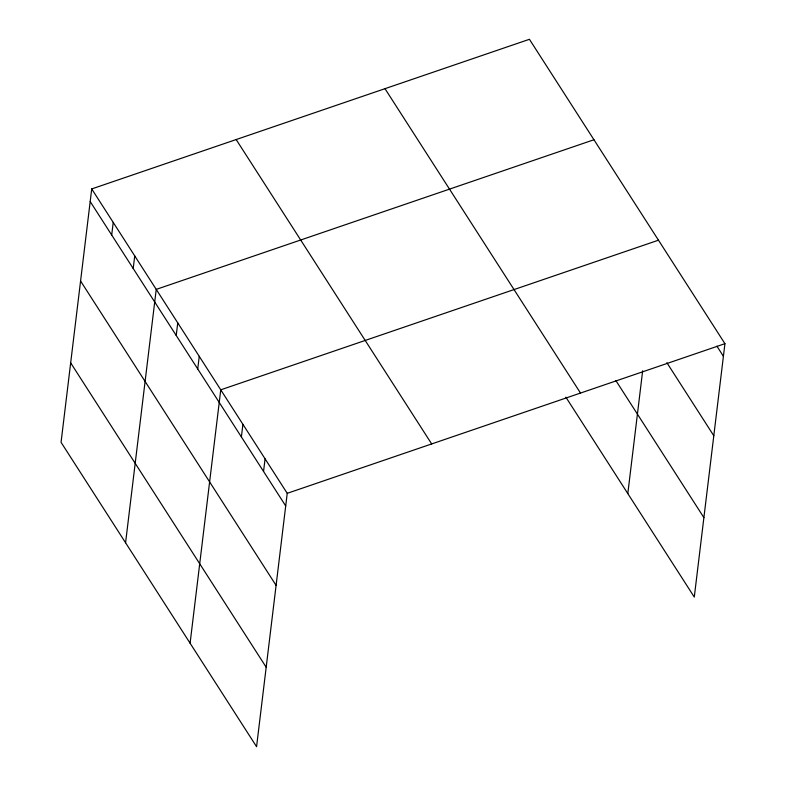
<?xml version="1.0" encoding="UTF-8"?>
<svg xmlns="http://www.w3.org/2000/svg" width="786" height="786" viewBox="0 0 786 786"><rect width="100%" height="100%" fill="white"/><g stroke="black" fill="none" stroke-linecap="round" stroke-linejoin="round"><path stroke-width="1.18" d="M91.716 188.935L61.062 442.322L256.57 746.7L287.234 493.323L91.716 188.935L529.43 39.3L724.938 343.679L694.284 597.065L565.891 397.185M111.7 235.034L113.223 222.418M133.207 268.517L134.73 255.902M125.573 542.762L156.237 289.386L593.951 139.751M176.221 335.484L177.744 322.869M197.728 368.968L199.251 356.343M190.094 643.213L220.758 389.827L658.472 240.192M241.39 436.947L242.913 424.322M263.546 471.443L265.079 458.818M627.808 493.569L642.663 370.786M287.234 493.323L724.938 343.679M716.901 346.154L723.415 356.304M666.882 362.7L713.796 435.749M615.91 380.64L703.892 517.61M384.983 88.68L580.5 393.059M236.164 139.554L431.681 443.943M90.194 201.55L285.701 505.938M80.575 281.005L276.092 585.383M70.671 362.867L266.189 667.245"/></g></svg>
